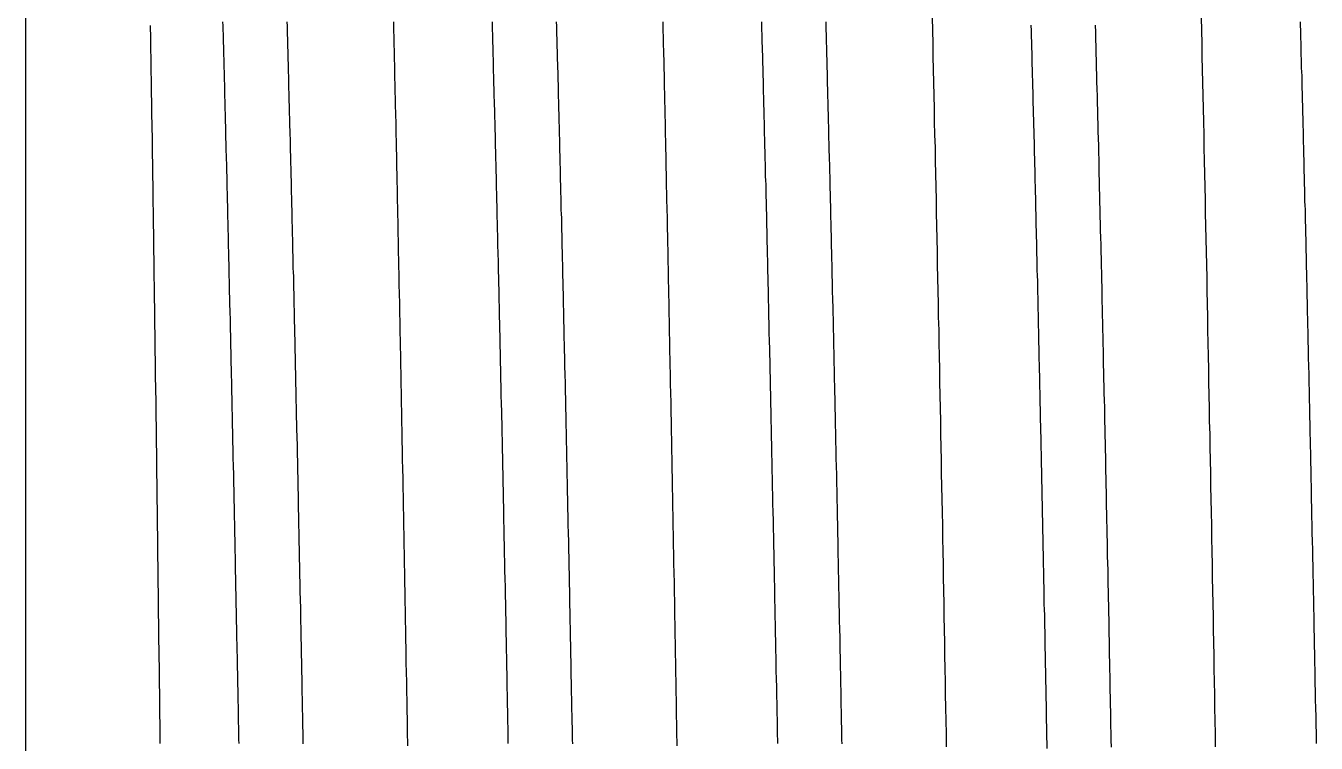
# Model space of a CAD drawing. Header units: millimetres. Extents: x 0 to 5600, y -67 to 2530.
# Drawn here: x 4035.68 to 4043.06, y 938.41 to 942.52 of the extents above; entities that cross this region are included whole.
import ezdxf

# ---------------------------------------------------------------- set-up
doc = ezdxf.new("R2010")
doc.units = ezdxf.units.MM
doc.layers.add('내부선 및 부속', color=4, linetype='Continuous')

msp = doc.modelspace()

# ---------------------------------------------------------------- linework, layer by layer
at = {"layer": '내부선 및 부속', "linetype": 'Continuous'}
msp.add_line((4035.6825, 914.8023), (4035.6825, 945.5982), dxfattribs=at)
at = {"layer": '내부선 및 부속', "linetype": 'Continuous', "flags": 128}
for points in [[(4040.8628, 942.5625), (4040.8648, 942.4885), (4040.8668, 942.4145), (4040.8678, 942.3395), (4040.8698, 942.2655), (4040.8718, 942.1905), (4040.8728, 942.1165), (4040.8748, 942.0415), (4040.8758, 941.9675), (4040.8778, 941.8925), (4040.8798, 941.8185), (4040.8808, 941.7435), (4040.8828, 941.6695), (4040.8838, 941.5945), (4040.8858, 941.5205), (4040.8868, 941.4455), (4040.8888, 941.3715), (4040.8898, 941.2975), (4040.8918, 941.2225), (4040.8928, 941.1485), (4040.8948, 941.0735), (4040.8958, 940.9995), (4040.8978, 940.9245), (4040.8988, 940.8505), (4040.9008, 940.7755), (4040.9018, 940.7015), (4040.9038, 940.6265), (4040.9048, 940.5525), (4040.9058, 940.4775), (4040.9078, 940.4035), (4040.9088, 940.3285), (4040.9108, 940.2545), (4040.9118, 940.1795), (4040.9128, 940.1055), (4040.9148, 940.0305), (4040.9158, 939.9565), (4040.9178, 939.8825), (4040.9188, 939.8075), (4040.9198, 939.7335), (4040.9218, 939.6585), (4040.9228, 939.5845), (4040.9238, 939.5095), (4040.9258, 939.4355), (4040.9268, 939.3605), (4040.9278, 939.2865), (4040.9298, 939.2115), (4040.9308, 939.1375), (4040.9318, 939.0625), (4040.9338, 938.9885), (4040.9348, 938.9135), (4040.9358, 938.8395), (4040.9378, 938.7645), (4040.9388, 938.6905), (4040.9398, 938.6165), (4040.9418, 938.5415), (4040.9428, 938.4675), (4040.9438, 938.3925)], [(4042.4838, 938.3925), (4042.4828, 938.4675), (4042.4808, 938.5415), (4042.4798, 938.6165), (4042.4788, 938.6905), (4042.4768, 938.7645), (4042.4758, 938.8395), (4042.4748, 938.9135), (4042.4738, 938.9885), (4042.4718, 939.0625), (4042.4708, 939.1375), (4042.4698, 939.2115), (4042.4678, 939.2865), (4042.4668, 939.3605), (4042.4658, 939.4355), (4042.4638, 939.5095), (4042.4628, 939.5845), (4042.4618, 939.6585), (4042.4598, 939.7335), (4042.4588, 939.8075), (4042.4568, 939.8825), (4042.4558, 939.9565), (4042.4548, 940.0305), (4042.4528, 940.1055), (4042.4518, 940.1795), (4042.4498, 940.2545), (4042.4488, 940.3285), (4042.4478, 940.4035), (4042.4458, 940.4775), (4042.4448, 940.5525), (4042.4428, 940.6265), (4042.4418, 940.7015), (4042.4398, 940.7755), (4042.4388, 940.8505), (4042.4378, 940.9245), (4042.4358, 940.9995), (4042.4348, 941.0735), (4042.4328, 941.1485), (4042.4318, 941.2225), (4042.4298, 941.2975), (4042.4288, 941.3715), (4042.4268, 941.4455), (4042.4258, 941.5205), (4042.4238, 941.5945), (4042.4218, 941.6695), (4042.4208, 941.7435), (4042.4188, 941.8185), (4042.4178, 941.8925), (4042.4158, 941.9675), (4042.4148, 942.0415), (4042.4128, 942.1165), (4042.4108, 942.1905), (4042.4098, 942.2655), (4042.4078, 942.3395), (4042.4068, 942.4145), (4042.4048, 942.4885), (4042.4028, 942.5625)], [(4036.4508, 938.4115), (4036.4508, 938.4365), (4036.4508, 938.4615), (4036.4498, 938.4865), (4036.4498, 938.5115), (4036.4498, 938.5365), (4036.4488, 938.5615), (4036.4488, 938.5865), (4036.4488, 938.6115), (4036.4478, 938.6365), (4036.4478, 938.6615), (4036.4478, 938.6875), (4036.4478, 938.7125), (4036.4468, 938.7375), (4036.4468, 938.7625), (4036.4468, 938.7875), (4036.4458, 938.8125), (4036.4458, 938.8375), (4036.4458, 938.8625), (4036.4448, 938.8875), (4036.4448, 938.9125), (4036.4448, 938.9375), (4036.4448, 938.9625), (4036.4438, 938.9875), (4036.4438, 939.0125), (4036.4438, 939.0375), (4036.4428, 939.0625), (4036.4428, 939.0875), (4036.4428, 939.1125), (4036.4418, 939.1375), (4036.4418, 939.1625), (4036.4418, 939.1875), (4036.4418, 939.2125), (4036.4408, 939.2375), (4036.4408, 939.2625), (4036.4408, 939.2875), (4036.4398, 939.3125), (4036.4398, 939.3375), (4036.4398, 939.3625), (4036.4388, 939.3875), (4036.4388, 939.4135), (4036.4388, 939.4385), (4036.4378, 939.4635), (4036.4378, 939.4885), (4036.4378, 939.5135), (4036.4368, 939.5385), (4036.4368, 939.5635), (4036.4368, 939.5885), (4036.4368, 939.6135), (4036.4358, 939.6385), (4036.4358, 939.6635), (4036.4358, 939.6885), (4036.4348, 939.7135), (4036.4348, 939.7385), (4036.4348, 939.7635), (4036.4338, 939.7885), (4036.4338, 939.8135), (4036.4338, 939.8385), (4036.4328, 939.8635), (4036.4328, 939.8885), (4036.4328, 939.9135), (4036.4318, 939.9385), (4036.4318, 939.9635), (4036.4318, 939.9885), (4036.4308, 940.0135), (4036.4308, 940.0385), (4036.4308, 940.0635), (4036.4308, 940.0885), (4036.4298, 940.1135), (4036.4298, 940.1395), (4036.4298, 940.1645), (4036.4288, 940.1895), (4036.4288, 940.2145), (4036.4288, 940.2145), (4036.4288, 940.2395), (4036.4278, 940.2645), (4036.4278, 940.2895), (4036.4278, 940.3145), (4036.4268, 940.3395), (4036.4268, 940.3645), (4036.4268, 940.3895), (4036.4258, 940.4145), (4036.4258, 940.4395), (4036.4258, 940.4645), (4036.4248, 940.4895), (4036.4248, 940.5145), (4036.4248, 940.5395), (4036.4238, 940.5645), (4036.4238, 940.5895), (4036.4238, 940.6145), (4036.4228, 940.6395), (4036.4228, 940.6645), (4036.4228, 940.6895), (4036.4218, 940.7145), (4036.4218, 940.7395), (4036.4218, 940.7645), (4036.4208, 940.7895), (4036.4208, 940.8145), (4036.4208, 940.8395), (4036.4198, 940.8655), (4036.4198, 940.8905), (4036.4198, 940.9155), (4036.4188, 940.9405), (4036.4188, 940.9655), (4036.4188, 940.9905), (4036.4178, 941.0155), (4036.4178, 941.0405), (4036.4168, 941.0655), (4036.4168, 941.0905), (4036.4168, 941.1155), (4036.4158, 941.1405), (4036.4158, 941.1655), (4036.4158, 941.1905), (4036.4148, 941.2155), (4036.4148, 941.2405), (4036.4148, 941.2655), (4036.4138, 941.2905), (4036.4138, 941.3155), (4036.4138, 941.3405), (4036.4128, 941.3655), (4036.4128, 941.3905), (4036.4128, 941.4155), (4036.4118, 941.4405), (4036.4118, 941.4655), (4036.4108, 941.4905), (4036.4108, 941.5155), (4036.4108, 941.5405), (4036.4098, 941.5655), (4036.4098, 941.5905), (4036.4098, 941.6165), (4036.4088, 941.6415), (4036.4088, 941.6665), (4036.4088, 941.6915), (4036.4078, 941.7165), (4036.4078, 941.7415), (4036.4068, 941.7665), (4036.4068, 941.7915), (4036.4068, 941.8165), (4036.4058, 941.8415), (4036.4058, 941.8665), (4036.4058, 941.8915), (4036.4048, 941.9165), (4036.4048, 941.9415), (4036.4048, 941.9665), (4036.4038, 941.9915), (4036.4038, 942.0165), (4036.4028, 942.0415), (4036.4028, 942.0665), (4036.4028, 942.0915), (4036.4018, 942.1165), (4036.4018, 942.1415), (4036.4008, 942.1665), (4036.4008, 942.1915), (4036.4008, 942.2165), (4036.3998, 942.2415), (4036.3998, 942.2665), (4036.3998, 942.2915), (4036.3988, 942.3165), (4036.3988, 942.3415), (4036.3978, 942.3675), (4036.3978, 942.3925), (4036.3978, 942.4175), (4036.3968, 942.4425), (4036.3968, 942.4675), (4036.3958, 942.4925), (4036.3958, 942.5175)], [(4036.8078, 942.5385), (4036.8088, 942.5145), (4036.8088, 942.4905), (4036.8098, 942.4665), (4036.8108, 942.4425), (4036.8108, 942.4195), (4036.8118, 942.3955), (4036.8118, 942.3715), (4036.8128, 942.3475), (4036.8138, 942.3235), (4036.8138, 942.2995), (4036.8148, 942.2755), (4036.8158, 942.2525), (4036.8158, 942.2285), (4036.8168, 942.2045), (4036.8178, 942.1805), (4036.8178, 942.1565), (4036.8188, 942.1325), (4036.8188, 942.1085), (4036.8198, 942.0855), (4036.8208, 942.0615), (4036.8208, 942.0375), (4036.8218, 942.0135), (4036.8218, 941.9895), (4036.8228, 941.9655), (4036.8238, 941.9415), (4036.8238, 941.9185), (4036.8248, 941.8945), (4036.8248, 941.8705), (4036.8258, 941.8465), (4036.8268, 941.8225), (4036.8268, 941.7985), (4036.8278, 941.7745), (4036.8278, 941.7505), (4036.8288, 941.7275), (4036.8298, 941.7035), (4036.8298, 941.6795), (4036.8308, 941.6555), (4036.8308, 941.6315), (4036.8318, 941.6075), (4036.8318, 941.5835), (4036.8328, 941.5605), (4036.8338, 941.5365), (4036.8338, 941.5125), (4036.8348, 941.4885), (4036.8348, 941.4645), (4036.8358, 941.4405), (4036.8358, 941.4165), (4036.8368, 941.3935), (4036.8378, 941.3695), (4036.8378, 941.3455), (4036.8388, 941.3215), (4036.8388, 941.2975), (4036.8398, 941.2735), (4036.8398, 941.2495), (4036.8408, 941.2265), (4036.8408, 941.2025), (4036.8418, 941.1785), (4036.8428, 941.1545), (4036.8428, 941.1305), (4036.8438, 941.1065), (4036.8438, 941.0825), (4036.8448, 941.0595), (4036.8448, 941.0355), (4036.8458, 941.0115), (4036.8458, 940.9875), (4036.8468, 940.9635), (4036.8468, 940.9395), (4036.8478, 940.9155), (4036.8488, 940.8915), (4036.8488, 940.8685), (4036.8498, 940.8445), (4036.8498, 940.8205), (4036.8508, 940.7965), (4036.8508, 940.7725), (4036.8518, 940.7485), (4036.8518, 940.7245), (4036.8528, 940.7015), (4036.8528, 940.6775), (4036.8528, 940.6775), (4036.8538, 940.6535), (4036.8538, 940.6295), (4036.8548, 940.6055), (4036.8548, 940.5815), (4036.8558, 940.5575), (4036.8558, 940.5345), (4036.8568, 940.5105), (4036.8578, 940.4865), (4036.8578, 940.4625), (4036.8588, 940.4385), (4036.8588, 940.4145), (4036.8598, 940.3905), (4036.8598, 940.3675), (4036.8608, 940.3435), (4036.8608, 940.3195), (4036.8618, 940.2955), (4036.8618, 940.2715), (4036.8628, 940.2475), (4036.8628, 940.2235), (4036.8638, 940.1995), (4036.8638, 940.1765), (4036.8648, 940.1525), (4036.8648, 940.1285), (4036.8658, 940.1045), (4036.8658, 940.0805), (4036.8668, 940.0565), (4036.8668, 940.0325), (4036.8678, 940.0095), (4036.8678, 939.9855), (4036.8688, 939.9615), (4036.8688, 939.9375), (4036.8698, 939.9135), (4036.8698, 939.8895), (4036.8708, 939.8655), (4036.8708, 939.8425), (4036.8718, 939.8185), (4036.8718, 939.7945), (4036.8728, 939.7705), (4036.8728, 939.7465), (4036.8738, 939.7225), (4036.8738, 939.6985), (4036.8748, 939.6755), (4036.8748, 939.6515), (4036.8758, 939.6275), (4036.8758, 939.6035), (4036.8768, 939.5795), (4036.8768, 939.5555), (4036.8778, 939.5315), (4036.8778, 939.5075), (4036.8788, 939.4845), (4036.8788, 939.4605), (4036.8798, 939.4365), (4036.8798, 939.4125), (4036.8798, 939.3885), (4036.8808, 939.3645), (4036.8808, 939.3405), (4036.8818, 939.3175), (4036.8818, 939.2935), (4036.8828, 939.2695), (4036.8828, 939.2455), (4036.8838, 939.2215), (4036.8838, 939.1975), (4036.8848, 939.1735), (4036.8848, 939.1505), (4036.8858, 939.1265), (4036.8858, 939.1025), (4036.8868, 939.0785), (4036.8868, 939.0545), (4036.8878, 939.0305), (4036.8878, 939.0065), (4036.8888, 938.9825), (4036.8888, 938.9595), (4036.8888, 938.9355), (4036.8898, 938.9115), (4036.8898, 938.8875), (4036.8908, 938.8635), (4036.8908, 938.8395), (4036.8918, 938.8155), (4036.8918, 938.7925), (4036.8928, 938.7685), (4036.8928, 938.7445), (4036.8938, 938.7205), (4036.8938, 938.6965), (4036.8948, 938.6725), (4036.8948, 938.6485), (4036.8958, 938.6255), (4036.8958, 938.6015), (4036.8958, 938.5775), (4036.8968, 938.5535), (4036.8968, 938.5295), (4036.8978, 938.5055), (4036.8978, 938.4815), (4036.8988, 938.4575), (4036.8988, 938.4345), (4036.8998, 938.4105)], [(4037.1748, 942.5375), (4037.1758, 942.5135), (4037.1768, 942.4895), (4037.1768, 942.4655), (4037.1778, 942.4415), (4037.1788, 942.4175), (4037.1788, 942.3945), (4037.1798, 942.3705), (4037.1798, 942.3465), (4037.1808, 942.3225), (4037.1818, 942.2985), (4037.1818, 942.2745), (4037.1828, 942.2505), (4037.1838, 942.2265), (4037.1838, 942.2035), (4037.1848, 942.1795), (4037.1848, 942.1555), (4037.1858, 942.1315), (4037.1868, 942.1075), (4037.1868, 942.0835), (4037.1878, 942.0595), (4037.1878, 942.0365), (4037.1888, 942.0125), (4037.1898, 941.9885), (4037.1898, 941.9645), (4037.1908, 941.9405), (4037.1918, 941.9165), (4037.1918, 941.8925), (4037.1928, 941.8695), (4037.1928, 941.8455), (4037.1938, 941.8215), (4037.1938, 941.7975), (4037.1948, 941.7735), (4037.1958, 941.7495), (4037.1958, 941.7255), (4037.1968, 941.7025), (4037.1968, 941.6785), (4037.1978, 941.6545), (4037.1988, 941.6305), (4037.1988, 941.6065), (4037.1998, 941.5825), (4037.1998, 941.5585), (4037.2008, 941.5355), (4037.2008, 941.5115), (4037.2018, 941.4875), (4037.2028, 941.4635), (4037.2028, 941.4395), (4037.2038, 941.4155), (4037.2038, 941.3915), (4037.2048, 941.3685), (4037.2048, 941.3445), (4037.2058, 941.3205), (4037.2068, 941.2965), (4037.2068, 941.2725), (4037.2078, 941.2485), (4037.2078, 941.2245), (4037.2088, 941.2005), (4037.2088, 941.1775), (4037.2098, 941.1535), (4037.2098, 941.1295), (4037.2108, 941.1055), (4037.2118, 941.0815), (4037.2118, 941.0575), (4037.2128, 941.0335), (4037.2128, 941.0105), (4037.2138, 940.9865), (4037.2138, 940.9625), (4037.2148, 940.9385), (4037.2148, 940.9145), (4037.2158, 940.8905), (4037.2158, 940.8665), (4037.2168, 940.8435), (4037.2168, 940.8195), (4037.2178, 940.7955), (4037.2188, 940.7715), (4037.2188, 940.7475), (4037.2198, 940.7235), (4037.2198, 940.6995), (4037.2198, 940.6995), (4037.2208, 940.6765), (4037.2208, 940.6525), (4037.2218, 940.6285), (4037.2218, 940.6045), (4037.2228, 940.5805), (4037.2228, 940.5565), (4037.2238, 940.5325), (4037.2238, 940.5085), (4037.2248, 940.4855), (4037.2248, 940.4615), (4037.2258, 940.4375), (4037.2258, 940.4135), (4037.2268, 940.3895), (4037.2268, 940.3655), (4037.2278, 940.3415), (4037.2278, 940.3185), (4037.2288, 940.2945), (4037.2288, 940.2705), (4037.2298, 940.2465), (4037.2298, 940.2225), (4037.2308, 940.1985), (4037.2318, 940.1745), (4037.2318, 940.1515), (4037.2328, 940.1275), (4037.2328, 940.1035), (4037.2338, 940.0795), (4037.2338, 940.0555), (4037.2348, 940.0315), (4037.2348, 940.0075), (4037.2358, 939.9845), (4037.2358, 939.9605), (4037.2368, 939.9365), (4037.2368, 939.9125), (4037.2378, 939.8885), (4037.2378, 939.8645), (4037.2388, 939.8405), (4037.2388, 939.8165), (4037.2388, 939.7935), (4037.2398, 939.7695), (4037.2398, 939.7455), (4037.2408, 939.7215), (4037.2408, 939.6975), (4037.2418, 939.6735), (4037.2418, 939.6495), (4037.2428, 939.6265), (4037.2428, 939.6025), (4037.2438, 939.5785), (4037.2438, 939.5545), (4037.2448, 939.5305), (4037.2448, 939.5065), (4037.2458, 939.4825), (4037.2458, 939.4595), (4037.2468, 939.4355), (4037.2468, 939.4115), (4037.2478, 939.3875), (4037.2478, 939.3635), (4037.2488, 939.3395), (4037.2488, 939.3155), (4037.2498, 939.2915), (4037.2498, 939.2685), (4037.2508, 939.2445), (4037.2508, 939.2205), (4037.2518, 939.1965), (4037.2518, 939.1725), (4037.2528, 939.1485), (4037.2528, 939.1245), (4037.2528, 939.1015), (4037.2538, 939.0775), (4037.2538, 939.0535), (4037.2548, 939.0295), (4037.2548, 939.0055), (4037.2558, 938.9815), (4037.2558, 938.9575), (4037.2568, 938.9345), (4037.2568, 938.9105), (4037.2578, 938.8865), (4037.2578, 938.8625), (4037.2588, 938.8385), (4037.2588, 938.8145), (4037.2598, 938.7905), (4037.2598, 938.7665), (4037.2608, 938.7435), (4037.2608, 938.7195), (4037.2608, 938.6955), (4037.2618, 938.6715), (4037.2618, 938.6475), (4037.2628, 938.6235), (4037.2628, 938.5995), (4037.2638, 938.5765), (4037.2638, 938.5525), (4037.2648, 938.5285), (4037.2648, 938.5045), (4037.2658, 938.4805), (4037.2658, 938.4565), (4037.2658, 938.4325), (4037.2668, 938.4095)], [(4037.7838, 942.5375), (4037.7848, 942.5105), (4037.7848, 942.4835), (4037.7858, 942.4565), (4037.7868, 942.4295), (4037.7868, 942.4025), (4037.7878, 942.3755), (4037.7878, 942.3485), (4037.7888, 942.3215), (4037.7898, 942.2935), (4037.7898, 942.2665), (4037.7908, 942.2395), (4037.7908, 942.2125), (4037.7918, 942.1855), (4037.7928, 942.1585), (4037.7928, 942.1315), (4037.7938, 942.1045), (4037.7938, 942.0775), (4037.7948, 942.0505), (4037.7958, 942.0235), (4037.7958, 941.9965), (4037.7968, 941.9695), (4037.7968, 941.9425), (4037.7978, 941.9155), (4037.7978, 941.8885), (4037.7988, 941.8615), (4037.7998, 941.8345), (4037.7998, 941.8075), (4037.8008, 941.7795), (4037.8008, 941.7525), (4037.8018, 941.7255), (4037.8018, 941.6985), (4037.8028, 941.6715), (4037.8038, 941.6445), (4037.8038, 941.6175), (4037.8048, 941.5905), (4037.8048, 941.5635), (4037.8058, 941.5365), (4037.8058, 941.5095), (4037.8068, 941.4825), (4037.8068, 941.4555), (4037.8078, 941.4285), (4037.8088, 941.4015), (4037.8088, 941.3745), (4037.8098, 941.3475), (4037.8098, 941.3205), (4037.8108, 941.2925), (4037.8108, 941.2655), (4037.8118, 941.2385), (4037.8118, 941.2115), (4037.8118, 941.2115), (4037.8128, 941.1845), (4037.8128, 941.1575), (4037.8138, 941.1305), (4037.8148, 941.1035), (4037.8148, 941.0765), (4037.8158, 941.0495), (4037.8158, 941.0225), (4037.8168, 940.9955), (4037.8168, 940.9685), (4037.8178, 940.9415), (4037.8178, 940.9145), (4037.8188, 940.8875), (4037.8188, 940.8605), (4037.8198, 940.8335), (4037.8198, 940.8065), (4037.8208, 940.7785), (4037.8208, 940.7515), (4037.8218, 940.7245), (4037.8228, 940.6975), (4037.8228, 940.6705), (4037.8238, 940.6435), (4037.8238, 940.6165), (4037.8248, 940.5895), (4037.8248, 940.5625), (4037.8258, 940.5355), (4037.8258, 940.5085), (4037.8268, 940.4815), (4037.8268, 940.4545), (4037.8278, 940.4275), (4037.8278, 940.4005), (4037.8288, 940.3735), (4037.8288, 940.3465), (4037.8298, 940.3195), (4037.8298, 940.2915), (4037.8308, 940.2645), (4037.8308, 940.2375), (4037.8318, 940.2105), (4037.8318, 940.1835), (4037.8328, 940.1565), (4037.8328, 940.1295), (4037.8338, 940.1025), (4037.8338, 940.0755), (4037.8348, 940.0485), (4037.8348, 940.0215), (4037.8358, 939.9945), (4037.8358, 939.9675), (4037.8368, 939.9405), (4037.8368, 939.9135), (4037.8378, 939.8865), (4037.8378, 939.8595), (4037.8388, 939.8325), (4037.8388, 939.8055), (4037.8398, 939.7775), (4037.8398, 939.7505), (4037.8408, 939.7235), (4037.8408, 939.6965), (4037.8418, 939.6695), (4037.8418, 939.6425), (4037.8428, 939.6155), (4037.8428, 939.5885), (4037.8438, 939.5615), (4037.8438, 939.5345), (4037.8448, 939.5075), (4037.8448, 939.4805), (4037.8458, 939.4535), (4037.8458, 939.4265), (4037.8468, 939.3995), (4037.8468, 939.3725), (4037.8478, 939.3455), (4037.8478, 939.3185), (4037.8488, 939.2905), (4037.8488, 939.2635), (4037.8498, 939.2365), (4037.8498, 939.2095), (4037.8508, 939.1825), (4037.8508, 939.1555), (4037.8518, 939.1285), (4037.8518, 939.1015), (4037.8528, 939.0745), (4037.8528, 939.0475), (4037.8538, 939.0205), (4037.8538, 938.9935), (4037.8548, 938.9665), (4037.8548, 938.9395), (4037.8548, 938.9125), (4037.8558, 938.8855), (4037.8558, 938.8585), (4037.8568, 938.8315), (4037.8568, 938.8035), (4037.8578, 938.7765), (4037.8578, 938.7495), (4037.8588, 938.7225), (4037.8588, 938.6955), (4037.8598, 938.6685), (4037.8598, 938.6415), (4037.8608, 938.6145), (4037.8608, 938.5875), (4037.8618, 938.5605), (4037.8618, 938.5335), (4037.8628, 938.5065), (4037.8628, 938.5065), (4037.8628, 938.4795), (4037.8628, 938.4525), (4037.8638, 938.4255), (4037.8638, 938.3985)], [(4038.3478, 942.5385), (4038.3478, 942.5145), (4038.3488, 942.4905), (4038.3498, 942.4665), (4038.3498, 942.4425), (4038.3508, 942.4195), (4038.3518, 942.3955), (4038.3518, 942.3715), (4038.3528, 942.3475), (4038.3538, 942.3235), (4038.3538, 942.2995), (4038.3548, 942.2755), (4038.3548, 942.2525), (4038.3558, 942.2285), (4038.3568, 942.2045), (4038.3568, 942.1805), (4038.3578, 942.1565), (4038.3588, 942.1325), (4038.3588, 942.1085), (4038.3598, 942.0855), (4038.3598, 942.0615), (4038.3608, 942.0375), (4038.3618, 942.0135), (4038.3618, 941.9895), (4038.3628, 941.9655), (4038.3628, 941.9415), (4038.3638, 941.9185), (4038.3648, 941.8945), (4038.3648, 941.8705), (4038.3658, 941.8465), (4038.3658, 941.8225), (4038.3668, 941.7985), (4038.3678, 941.7745), (4038.3678, 941.7515), (4038.3688, 941.7275), (4038.3688, 941.7035), (4038.3698, 941.6795), (4038.3708, 941.6555), (4038.3708, 941.6315), (4038.3718, 941.6075), (4038.3718, 941.5835), (4038.3728, 941.5605), (4038.3728, 941.5365), (4038.3738, 941.5125), (4038.3748, 941.4885), (4038.3748, 941.4645), (4038.3758, 941.4405), (4038.3758, 941.4165), (4038.3768, 941.3935), (4038.3768, 941.3695), (4038.3778, 941.3455), (4038.3788, 941.3215), (4038.3788, 941.2975), (4038.3798, 941.2735), (4038.3798, 941.2495), (4038.3808, 941.2265), (4038.3808, 941.2025), (4038.3818, 941.1785), (4038.3818, 941.1545), (4038.3828, 941.1305), (4038.3828, 941.1065), (4038.3838, 941.0825), (4038.3848, 941.0595), (4038.3848, 941.0355), (4038.3858, 941.0115), (4038.3858, 940.9875), (4038.3868, 940.9635), (4038.3868, 940.9395), (4038.3878, 940.9155), (4038.3878, 940.8915), (4038.3888, 940.8685), (4038.3888, 940.8445), (4038.3898, 940.8205), (4038.3908, 940.7965), (4038.3908, 940.7725), (4038.3918, 940.7485), (4038.3918, 940.7245), (4038.3928, 940.7015), (4038.3928, 940.6775), (4038.3928, 940.6775), (4038.3938, 940.6535), (4038.3938, 940.6295), (4038.3948, 940.6055), (4038.3948, 940.5815), (4038.3958, 940.5575), (4038.3958, 940.5345), (4038.3968, 940.5105), (4038.3968, 940.4865), (4038.3978, 940.4625), (4038.3978, 940.4385), (4038.3988, 940.4145), (4038.3988, 940.3905), (4038.3998, 940.3675), (4038.3998, 940.3435), (4038.4008, 940.3195), (4038.4008, 940.2955), (4038.4018, 940.2715), (4038.4028, 940.2475), (4038.4028, 940.2235), (4038.4038, 940.1995), (4038.4038, 940.1765), (4038.4048, 940.1525), (4038.4048, 940.1285), (4038.4058, 940.1045), (4038.4058, 940.0805), (4038.4068, 940.0565), (4038.4068, 940.0325), (4038.4078, 940.0095), (4038.4078, 939.9855), (4038.4088, 939.9615), (4038.4088, 939.9375), (4038.4098, 939.9135), (4038.4098, 939.8895), (4038.4108, 939.8655), (4038.4108, 939.8425), (4038.4118, 939.8185), (4038.4118, 939.7945), (4038.4128, 939.7705), (4038.4128, 939.7465), (4038.4138, 939.7225), (4038.4138, 939.6985), (4038.4138, 939.6755), (4038.4148, 939.6515), (4038.4148, 939.6275), (4038.4158, 939.6035), (4038.4158, 939.5795), (4038.4168, 939.5555), (4038.4168, 939.5315), (4038.4178, 939.5075), (4038.4178, 939.4845), (4038.4188, 939.4605), (4038.4188, 939.4365), (4038.4198, 939.4125), (4038.4198, 939.3885), (4038.4208, 939.3645), (4038.4208, 939.3405), (4038.4218, 939.3175), (4038.4218, 939.2935), (4038.4228, 939.2695), (4038.4228, 939.2455), (4038.4238, 939.2215), (4038.4238, 939.1975), (4038.4248, 939.1735), (4038.4248, 939.1505), (4038.4258, 939.1265), (4038.4258, 939.1025), (4038.4258, 939.0785), (4038.4268, 939.0545), (4038.4268, 939.0305), (4038.4278, 939.0065), (4038.4278, 938.9825), (4038.4288, 938.9595), (4038.4288, 938.9355), (4038.4298, 938.9115), (4038.4298, 938.8875), (4038.4308, 938.8635), (4038.4308, 938.8395), (4038.4318, 938.8155), (4038.4318, 938.7925), (4038.4328, 938.7685), (4038.4328, 938.7445), (4038.4328, 938.7205), (4038.4338, 938.6965), (4038.4338, 938.6725), (4038.4348, 938.6485), (4038.4348, 938.6255), (4038.4358, 938.6015), (4038.4358, 938.5775), (4038.4368, 938.5535), (4038.4368, 938.5295), (4038.4378, 938.5055), (4038.4378, 938.4815), (4038.4388, 938.4575), (4038.4388, 938.4345), (4038.4388, 938.4105)], [(4038.7148, 942.5375), (4038.7158, 942.5135), (4038.7158, 942.4895), (4038.7168, 942.4655), (4038.7178, 942.4415), (4038.7178, 942.4175), (4038.7188, 942.3945), (4038.7198, 942.3705), (4038.7198, 942.3465), (4038.7208, 942.3225), (4038.7218, 942.2985), (4038.7218, 942.2745), (4038.7228, 942.2505), (4038.7228, 942.2275), (4038.7238, 942.2035), (4038.7248, 942.1795), (4038.7248, 942.1555), (4038.7258, 942.1315), (4038.7258, 942.1075), (4038.7268, 942.0835), (4038.7278, 942.0595), (4038.7278, 942.0365), (4038.7288, 942.0125), (4038.7298, 941.9885), (4038.7298, 941.9645), (4038.7308, 941.9405), (4038.7308, 941.9165), (4038.7318, 941.8925), (4038.7328, 941.8695), (4038.7328, 941.8455), (4038.7338, 941.8215), (4038.7338, 941.7975), (4038.7348, 941.7735), (4038.7348, 941.7495), (4038.7358, 941.7255), (4038.7368, 941.7025), (4038.7368, 941.6785), (4038.7378, 941.6545), (4038.7378, 941.6305), (4038.7388, 941.6065), (4038.7398, 941.5825), (4038.7398, 941.5585), (4038.7408, 941.5355), (4038.7408, 941.5115), (4038.7418, 941.4875), (4038.7418, 941.4635), (4038.7428, 941.4395), (4038.7438, 941.4155), (4038.7438, 941.3915), (4038.7448, 941.3685), (4038.7448, 941.3445), (4038.7458, 941.3205), (4038.7458, 941.2965), (4038.7468, 941.2725), (4038.7468, 941.2485), (4038.7478, 941.2245), (4038.7488, 941.2005), (4038.7488, 941.1775), (4038.7498, 941.1535), (4038.7498, 941.1295), (4038.7508, 941.1055), (4038.7508, 941.0815), (4038.7518, 941.0575), (4038.7518, 941.0335), (4038.7528, 941.0105), (4038.7538, 940.9865), (4038.7538, 940.9625), (4038.7548, 940.9385), (4038.7548, 940.9145), (4038.7558, 940.8905), (4038.7558, 940.8665), (4038.7568, 940.8435), (4038.7568, 940.8195), (4038.7578, 940.7955), (4038.7578, 940.7715), (4038.7588, 940.7475), (4038.7588, 940.7235), (4038.7598, 940.6995), (4038.7598, 940.6995), (4038.7598, 940.6765), (4038.7608, 940.6525), (4038.7618, 940.6285), (4038.7618, 940.6045), (4038.7628, 940.5805), (4038.7628, 940.5565), (4038.7638, 940.5325), (4038.7638, 940.5085), (4038.7648, 940.4855), (4038.7648, 940.4615), (4038.7658, 940.4375), (4038.7658, 940.4135), (4038.7668, 940.3895), (4038.7668, 940.3655), (4038.7678, 940.3415), (4038.7678, 940.3185), (4038.7688, 940.2945), (4038.7688, 940.2705), (4038.7698, 940.2465), (4038.7698, 940.2225), (4038.7708, 940.1985), (4038.7708, 940.1745), (4038.7718, 940.1515), (4038.7718, 940.1275), (4038.7728, 940.1035), (4038.7728, 940.0795), (4038.7738, 940.0555), (4038.7738, 940.0315), (4038.7748, 940.0075), (4038.7748, 939.9845), (4038.7758, 939.9605), (4038.7758, 939.9365), (4038.7768, 939.9125), (4038.7768, 939.8885), (4038.7778, 939.8645), (4038.7778, 939.8405), (4038.7788, 939.8165), (4038.7788, 939.7935), (4038.7798, 939.7695), (4038.7798, 939.7455), (4038.7808, 939.7215), (4038.7808, 939.6975), (4038.7818, 939.6735), (4038.7818, 939.6495), (4038.7828, 939.6265), (4038.7828, 939.6025), (4038.7838, 939.5785), (4038.7838, 939.5545), (4038.7848, 939.5305), (4038.7848, 939.5065), (4038.7858, 939.4825), (4038.7858, 939.4595), (4038.7868, 939.4355), (4038.7868, 939.4115), (4038.7878, 939.3875), (4038.7878, 939.3635), (4038.7888, 939.3395), (4038.7888, 939.3155), (4038.7898, 939.2915), (4038.7898, 939.2685), (4038.7898, 939.2445), (4038.7908, 939.2205), (4038.7908, 939.1965), (4038.7918, 939.1725), (4038.7918, 939.1485), (4038.7928, 939.1245), (4038.7928, 939.1015), (4038.7938, 939.0775), (4038.7938, 939.0535), (4038.7948, 939.0295), (4038.7948, 939.0055), (4038.7958, 938.9815), (4038.7958, 938.9575), (4038.7968, 938.9345), (4038.7968, 938.9105), (4038.7978, 938.8865), (4038.7978, 938.8625), (4038.7978, 938.8385), (4038.7988, 938.8145), (4038.7988, 938.7905), (4038.7998, 938.7665), (4038.7998, 938.7435), (4038.8008, 938.7195), (4038.8008, 938.6955), (4038.8018, 938.6715), (4038.8018, 938.6475), (4038.8028, 938.6235), (4038.8028, 938.5995), (4038.8038, 938.5765), (4038.8038, 938.5525), (4038.8038, 938.5285), (4038.8048, 938.5045), (4038.8048, 938.4805), (4038.8058, 938.4565), (4038.8058, 938.4325), (4038.8068, 938.4095)], [(4039.3238, 942.5375), (4039.3248, 942.5105), (4039.3248, 942.4835), (4039.3258, 942.4565), (4039.3258, 942.4295), (4039.3268, 942.4025), (4039.3278, 942.3755), (4039.3278, 942.3485), (4039.3288, 942.3215), (4039.3288, 942.2935), (4039.3298, 942.2665), (4039.3308, 942.2395), (4039.3308, 942.2125), (4039.3318, 942.1855), (4039.3318, 942.1585), (4039.3328, 942.1315), (4039.3338, 942.1045), (4039.3338, 942.0775), (4039.3348, 942.0505), (4039.3348, 942.0235), (4039.3358, 941.9965), (4039.3368, 941.9695), (4039.3368, 941.9425), (4039.3378, 941.9155), (4039.3378, 941.8885), (4039.3388, 941.8615), (4039.3388, 941.8345), (4039.3398, 941.8075), (4039.3408, 941.7795), (4039.3408, 941.7525), (4039.3418, 941.7255), (4039.3418, 941.6985), (4039.3428, 941.6715), (4039.3428, 941.6445), (4039.3438, 941.6175), (4039.3438, 941.5905), (4039.3448, 941.5635), (4039.3458, 941.5365), (4039.3458, 941.5095), (4039.3468, 941.4825), (4039.3468, 941.4555), (4039.3478, 941.4285), (4039.3478, 941.4015), (4039.3488, 941.3745), (4039.3488, 941.3475), (4039.3498, 941.3205), (4039.3508, 941.2925), (4039.3508, 941.2655), (4039.3518, 941.2385), (4039.3518, 941.2115), (4039.3518, 941.2115), (4039.3528, 941.1845), (4039.3528, 941.1575), (4039.3538, 941.1305), (4039.3538, 941.1035), (4039.3548, 941.0765), (4039.3548, 941.0495), (4039.3558, 941.0225), (4039.3568, 940.9955), (4039.3568, 940.9685), (4039.3578, 940.9415), (4039.3578, 940.9145), (4039.3588, 940.8875), (4039.3588, 940.8605), (4039.3598, 940.8335), (4039.3598, 940.8065), (4039.3608, 940.7785), (4039.3608, 940.7515), (4039.3618, 940.7245), (4039.3618, 940.6975), (4039.3628, 940.6705), (4039.3628, 940.6435), (4039.3638, 940.6165), (4039.3638, 940.5895), (4039.3648, 940.5625), (4039.3658, 940.5355), (4039.3658, 940.5085), (4039.3668, 940.4815), (4039.3668, 940.4545), (4039.3678, 940.4275), (4039.3678, 940.4005), (4039.3688, 940.3735), (4039.3688, 940.3465), (4039.3698, 940.3195), (4039.3698, 940.2915), (4039.3708, 940.2645), (4039.3708, 940.2375), (4039.3718, 940.2105), (4039.3718, 940.1835), (4039.3728, 940.1565), (4039.3728, 940.1295), (4039.3738, 940.1025), (4039.3738, 940.0755), (4039.3748, 940.0485), (4039.3748, 940.0215), (4039.3758, 939.9945), (4039.3758, 939.9675), (4039.3768, 939.9405), (4039.3768, 939.9135), (4039.3778, 939.8865), (4039.3778, 939.8595), (4039.3788, 939.8325), (4039.3788, 939.8055), (4039.3798, 939.7775), (4039.3798, 939.7505), (4039.3808, 939.7235), (4039.3808, 939.6965), (4039.3818, 939.6695), (4039.3818, 939.6425), (4039.3828, 939.6155), (4039.3828, 939.5885), (4039.3838, 939.5615), (4039.3838, 939.5345), (4039.3848, 939.5075), (4039.3848, 939.4805), (4039.3858, 939.4535), (4039.3858, 939.4265), (4039.3868, 939.3995), (4039.3868, 939.3725), (4039.3878, 939.3455), (4039.3878, 939.3185), (4039.3888, 939.2905), (4039.3888, 939.2635), (4039.3898, 939.2365), (4039.3898, 939.2095), (4039.3898, 939.1825), (4039.3908, 939.1555), (4039.3908, 939.1285), (4039.3918, 939.1015), (4039.3918, 939.0745), (4039.3928, 939.0475), (4039.3928, 939.0205), (4039.3938, 938.9935), (4039.3938, 938.9665), (4039.3948, 938.9395), (4039.3948, 938.9125), (4039.3958, 938.8855), (4039.3958, 938.8585), (4039.3968, 938.8315), (4039.3968, 938.8035), (4039.3978, 938.7765), (4039.3978, 938.7495), (4039.3988, 938.7225), (4039.3988, 938.6955), (4039.3998, 938.6685), (4039.3998, 938.6415), (4039.3998, 938.6145), (4039.4008, 938.5875), (4039.4008, 938.5605), (4039.4018, 938.5335), (4039.4018, 938.5065), (4039.4018, 938.5065), (4039.4028, 938.4795), (4039.4028, 938.4525), (4039.4038, 938.4255), (4039.4038, 938.3985)], [(4039.8878, 942.5385), (4039.8878, 942.5145), (4039.8888, 942.4905), (4039.8898, 942.4665), (4039.8898, 942.4425), (4039.8908, 942.4195), (4039.8918, 942.3955), (4039.8918, 942.3715), (4039.8928, 942.3475), (4039.8928, 942.3235), (4039.8938, 942.2995), (4039.8948, 942.2755), (4039.8948, 942.2525), (4039.8958, 942.2285), (4039.8968, 942.2045), (4039.8968, 942.1805), (4039.8978, 942.1565), (4039.8978, 942.1325), (4039.8988, 942.1085), (4039.8998, 942.0855), (4039.8998, 942.0615), (4039.9008, 942.0375), (4039.9008, 942.0135), (4039.9018, 941.9895), (4039.9028, 941.9655), (4039.9028, 941.9415), (4039.9038, 941.9185), (4039.9038, 941.8945), (4039.9048, 941.8705), (4039.9058, 941.8465), (4039.9058, 941.8225), (4039.9068, 941.7985), (4039.9068, 941.7745), (4039.9078, 941.7515), (4039.9088, 941.7275), (4039.9088, 941.7035), (4039.9098, 941.6795), (4039.9098, 941.6555), (4039.9108, 941.6315), (4039.9118, 941.6075), (4039.9118, 941.5835), (4039.9128, 941.5605), (4039.9128, 941.5365), (4039.9138, 941.5125), (4039.9138, 941.4885), (4039.9148, 941.4645), (4039.9158, 941.4405), (4039.9158, 941.4165), (4039.9168, 941.3935), (4039.9168, 941.3695), (4039.9178, 941.3455), (4039.9178, 941.3215), (4039.9188, 941.2975), (4039.9188, 941.2735), (4039.9198, 941.2495), (4039.9208, 941.2265), (4039.9208, 941.2025), (4039.9218, 941.1785), (4039.9218, 941.1545), (4039.9228, 941.1305), (4039.9228, 941.1065), (4039.9238, 941.0825), (4039.9238, 941.0595), (4039.9248, 941.0355), (4039.9258, 941.0115), (4039.9258, 940.9875), (4039.9268, 940.9635), (4039.9268, 940.9395), (4039.9278, 940.9155), (4039.9278, 940.8925), (4039.9288, 940.8685), (4039.9288, 940.8445), (4039.9298, 940.8205), (4039.9298, 940.7965), (4039.9308, 940.7725), (4039.9308, 940.7485), (4039.9318, 940.7245), (4039.9318, 940.7015), (4039.9328, 940.6775), (4039.9328, 940.6775), (4039.9338, 940.6535), (4039.9338, 940.6295), (4039.9348, 940.6055), (4039.9348, 940.5815), (4039.9358, 940.5575), (4039.9358, 940.5345), (4039.9368, 940.5105), (4039.9368, 940.4865), (4039.9378, 940.4625), (4039.9378, 940.4385), (4039.9388, 940.4145), (4039.9388, 940.3905), (4039.9398, 940.3675), (4039.9398, 940.3435), (4039.9408, 940.3195), (4039.9408, 940.2955), (4039.9418, 940.2715), (4039.9418, 940.2475), (4039.9428, 940.2235), (4039.9428, 940.1995), (4039.9438, 940.1765), (4039.9438, 940.1525), (4039.9448, 940.1285), (4039.9448, 940.1045), (4039.9458, 940.0805), (4039.9458, 940.0565), (4039.9468, 940.0325), (4039.9468, 940.0095), (4039.9478, 939.9855), (4039.9478, 939.9615), (4039.9488, 939.9375), (4039.9488, 939.9135), (4039.9498, 939.8895), (4039.9498, 939.8655), (4039.9508, 939.8425), (4039.9508, 939.8185), (4039.9518, 939.7945), (4039.9518, 939.7705), (4039.9528, 939.7465), (4039.9528, 939.7225), (4039.9538, 939.6985), (4039.9538, 939.6755), (4039.9548, 939.6515), (4039.9548, 939.6275), (4039.9558, 939.6035), (4039.9558, 939.5795), (4039.9568, 939.5555), (4039.9568, 939.5315), (4039.9578, 939.5075), (4039.9578, 939.4845), (4039.9588, 939.4605), (4039.9588, 939.4365), (4039.9598, 939.4125), (4039.9598, 939.3885), (4039.9608, 939.3645), (4039.9608, 939.3405), (4039.9618, 939.3175), (4039.9618, 939.2935), (4039.9628, 939.2695), (4039.9628, 939.2455), (4039.9628, 939.2215), (4039.9638, 939.1975), (4039.9638, 939.1735), (4039.9648, 939.1505), (4039.9648, 939.1265), (4039.9658, 939.1025), (4039.9658, 939.0785), (4039.9668, 939.0545), (4039.9668, 939.0305), (4039.9678, 939.0065), (4039.9678, 938.9825), (4039.9688, 938.9595), (4039.9688, 938.9355), (4039.9698, 938.9115), (4039.9698, 938.8875), (4039.9708, 938.8635), (4039.9708, 938.8395), (4039.9708, 938.8155), (4039.9718, 938.7925), (4039.9718, 938.7685), (4039.9728, 938.7445), (4039.9728, 938.7205), (4039.9738, 938.6965), (4039.9738, 938.6725), (4039.9748, 938.6485), (4039.9748, 938.6255), (4039.9758, 938.6015), (4039.9758, 938.5775), (4039.9768, 938.5535), (4039.9768, 938.5295), (4039.9768, 938.5055), (4039.9778, 938.4815), (4039.9778, 938.4575), (4039.9788, 938.4345), (4039.9788, 938.4105)], [(4040.2548, 942.5375), (4040.2558, 942.5135), (4040.2558, 942.4895), (4040.2568, 942.4655), (4040.2578, 942.4415), (4040.2578, 942.4175), (4040.2588, 942.3945), (4040.2588, 942.3705), (4040.2598, 942.3465), (4040.2608, 942.3225), (4040.2608, 942.2985), (4040.2618, 942.2745), (4040.2628, 942.2505), (4040.2628, 942.2275), (4040.2638, 942.2035), (4040.2638, 942.1795), (4040.2648, 942.1555), (4040.2658, 942.1315), (4040.2658, 942.1075), (4040.2668, 942.0835), (4040.2678, 942.0595), (4040.2678, 942.0365), (4040.2688, 942.0125), (4040.2688, 941.9885), (4040.2698, 941.9645), (4040.2708, 941.9405), (4040.2708, 941.9165), (4040.2718, 941.8925), (4040.2718, 941.8695), (4040.2728, 941.8455), (4040.2738, 941.8215), (4040.2738, 941.7975), (4040.2748, 941.7735), (4040.2748, 941.7495), (4040.2758, 941.7255), (4040.2758, 941.7025), (4040.2768, 941.6785), (4040.2778, 941.6545), (4040.2778, 941.6305), (4040.2788, 941.6065), (4040.2788, 941.5825), (4040.2798, 941.5585), (4040.2808, 941.5355), (4040.2808, 941.5115), (4040.2818, 941.4875), (4040.2818, 941.4635), (4040.2828, 941.4395), (4040.2828, 941.4155), (4040.2838, 941.3915), (4040.2848, 941.3685), (4040.2848, 941.3445), (4040.2858, 941.3205), (4040.2858, 941.2965), (4040.2868, 941.2725), (4040.2868, 941.2485), (4040.2878, 941.2245), (4040.2878, 941.2015), (4040.2888, 941.1775), (4040.2898, 941.1535), (4040.2898, 941.1295), (4040.2908, 941.1055), (4040.2908, 941.0815), (4040.2918, 941.0575), (4040.2918, 941.0335), (4040.2928, 941.0105), (4040.2928, 940.9865), (4040.2938, 940.9625), (4040.2938, 940.9385), (4040.2948, 940.9145), (4040.2958, 940.8905), (4040.2958, 940.8665), (4040.2968, 940.8435), (4040.2968, 940.8195), (4040.2978, 940.7955), (4040.2978, 940.7715), (4040.2988, 940.7475), (4040.2988, 940.7235), (4040.2998, 940.6995), (4040.2998, 940.6995), (4040.2998, 940.6765), (4040.3008, 940.6525), (4040.3008, 940.6285), (4040.3018, 940.6045), (4040.3018, 940.5805), (4040.3028, 940.5565), (4040.3028, 940.5325), (4040.3038, 940.5095), (4040.3038, 940.4855), (4040.3048, 940.4615), (4040.3058, 940.4375), (4040.3058, 940.4135), (4040.3068, 940.3895), (4040.3068, 940.3655), (4040.3078, 940.3415), (4040.3078, 940.3185), (4040.3088, 940.2945), (4040.3088, 940.2705), (4040.3098, 940.2465), (4040.3098, 940.2225), (4040.3108, 940.1985), (4040.3108, 940.1745), (4040.3118, 940.1515), (4040.3118, 940.1275), (4040.3128, 940.1035), (4040.3128, 940.0795), (4040.3138, 940.0555), (4040.3138, 940.0315), (4040.3148, 940.0075), (4040.3148, 939.9845), (4040.3158, 939.9605), (4040.3158, 939.9365), (4040.3168, 939.9125), (4040.3168, 939.8885), (4040.3178, 939.8645), (4040.3178, 939.8405), (4040.3188, 939.8165), (4040.3188, 939.7935), (4040.3198, 939.7695), (4040.3198, 939.7455), (4040.3208, 939.7215), (4040.3208, 939.6975), (4040.3218, 939.6735), (4040.3218, 939.6495), (4040.3228, 939.6265), (4040.3228, 939.6025), (4040.3238, 939.5785), (4040.3238, 939.5545), (4040.3248, 939.5305), (4040.3248, 939.5065), (4040.3248, 939.4825), (4040.3258, 939.4595), (4040.3258, 939.4355), (4040.3268, 939.4115), (4040.3268, 939.3875), (4040.3278, 939.3635), (4040.3278, 939.3395), (4040.3288, 939.3155), (4040.3288, 939.2915), (4040.3298, 939.2685), (4040.3298, 939.2445), (4040.3308, 939.2205), (4040.3308, 939.1965), (4040.3318, 939.1725), (4040.3318, 939.1485), (4040.3328, 939.1245), (4040.3328, 939.1015), (4040.3338, 939.0775), (4040.3338, 939.0535), (4040.3348, 939.0295), (4040.3348, 939.0055), (4040.3348, 938.9815), (4040.3358, 938.9575), (4040.3358, 938.9345), (4040.3368, 938.9105), (4040.3368, 938.8865), (4040.3378, 938.8625), (4040.3378, 938.8385), (4040.3388, 938.8145), (4040.3388, 938.7905), (4040.3398, 938.7675), (4040.3398, 938.7435), (4040.3408, 938.7195), (4040.3408, 938.6955), (4040.3418, 938.6715), (4040.3418, 938.6475), (4040.3418, 938.6235), (4040.3428, 938.5995), (4040.3428, 938.5765), (4040.3438, 938.5525), (4040.3438, 938.5285), (4040.3448, 938.5045), (4040.3448, 938.4805), (4040.3458, 938.4565), (4040.3458, 938.4325), (4040.3468, 938.4095)], [(4041.4278, 942.5185), (4041.4288, 942.4865), (4041.4298, 942.4545), (4041.4308, 942.4225), (4041.4318, 942.3905), (4041.4328, 942.3595), (4041.4328, 942.3275), (4041.4338, 942.2955), (4041.4348, 942.2635), (4041.4358, 942.2315), (4041.4368, 942.2005), (4041.4378, 942.1685), (4041.4388, 942.1365), (4041.4388, 942.1045), (4041.4398, 942.0725), (4041.4408, 942.0405), (4041.4418, 942.0095), (4041.4428, 941.9775), (4041.4428, 941.9455), (4041.4438, 941.9135), (4041.4448, 941.8815), (4041.4458, 941.8505), (4041.4468, 941.8185), (4041.4468, 941.7865), (4041.4478, 941.7545), (4041.4488, 941.7225), (4041.4498, 941.6905), (4041.4498, 941.6595), (4041.4508, 941.6275), (4041.4518, 941.5955), (4041.4528, 941.5635), (4041.4538, 941.5315), (4041.4538, 941.5005), (4041.4548, 941.4685), (4041.4558, 941.4365), (4041.4568, 941.4045), (4041.4568, 941.3725), (4041.4578, 941.3405), (4041.4588, 941.3095), (4041.4598, 941.2775), (4041.4598, 941.2455), (4041.4608, 941.2135), (4041.4618, 941.1815), (4041.4618, 941.1505), (4041.4628, 941.1185), (4041.4638, 941.0865), (4041.4648, 941.0545), (4041.4648, 941.0225), (4041.4658, 940.9905), (4041.4668, 940.9595), (4041.4668, 940.9275), (4041.4678, 940.8955), (4041.4688, 940.8635), (4041.4698, 940.8315), (4041.4698, 940.7995), (4041.4708, 940.7685), (4041.4718, 940.7365), (4041.4718, 940.7045), (4041.4728, 940.6725), (4041.4738, 940.6405), (4041.4738, 940.6095), (4041.4748, 940.5775), (4041.4758, 940.5455), (4041.4768, 940.5135), (4041.4768, 940.4815), (4041.4778, 940.4495), (4041.4788, 940.4185), (4041.4788, 940.3865), (4041.4798, 940.3545), (4041.4808, 940.3225), (4041.4808, 940.2905), (4041.4818, 940.2595), (4041.4828, 940.2275), (4041.4828, 940.2275), (4041.4828, 940.1955), (4041.4838, 940.1635), (4041.4848, 940.1315), (4041.4848, 940.0995), (4041.4858, 940.0685), (4041.4868, 940.0365), (4041.4868, 940.0045), (4041.4878, 939.9725), (4041.4888, 939.9405), (4041.4888, 939.9085), (4041.4898, 939.8775), (4041.4908, 939.8455), (4041.4908, 939.8135), (4041.4918, 939.7815), (4041.4928, 939.7495), (4041.4928, 939.7185), (4041.4938, 939.6865), (4041.4938, 939.6545), (4041.4948, 939.6225), (4041.4958, 939.5905), (4041.4958, 939.5585), (4041.4968, 939.5275), (4041.4978, 939.4955), (4041.4978, 939.4635), (4041.4988, 939.4315), (4041.4998, 939.3995), (4041.4998, 939.3685), (4041.5008, 939.3365), (4041.5018, 939.3045), (4041.5018, 939.2725), (4041.5028, 939.2405), (4041.5028, 939.2085), (4041.5038, 939.1775), (4041.5048, 939.1455), (4041.5048, 939.1135), (4041.5058, 939.0815), (4041.5068, 939.0495), (4041.5068, 939.0175), (4041.5078, 938.9865), (4041.5078, 938.9545), (4041.5088, 938.9225), (4041.5098, 938.8905), (4041.5098, 938.8585), (4041.5108, 938.8275), (4041.5118, 938.7955), (4041.5118, 938.7635), (4041.5128, 938.7315), (4041.5128, 938.6995), (4041.5138, 938.6675), (4041.5148, 938.6365), (4041.5148, 938.6045), (4041.5158, 938.5725), (4041.5158, 938.5405), (4041.5168, 938.5085), (4041.5178, 938.4765), (4041.5178, 938.4455), (4041.5188, 938.4135), (4041.5198, 938.3815)], [(4041.7958, 942.5185), (4041.7968, 942.4785), (4041.7978, 942.4375), (4041.7988, 942.3975), (4041.7998, 942.3565), (4041.8008, 942.3165), (4041.8018, 942.2755), (4041.8028, 942.2355), (4041.8038, 942.1945), (4041.8048, 942.1545), (4041.8058, 942.1135), (4041.8068, 942.0735), (4041.8078, 942.0325), (4041.8088, 941.9925), (4041.8098, 941.9525), (4041.8108, 941.9115), (4041.8128, 941.8715), (4041.8138, 941.8305), (4041.8148, 941.7905), (4041.8158, 941.7495), (4041.8168, 941.7095), (4041.8168, 941.6685), (4041.8178, 941.6285), (4041.8188, 941.5875), (4041.8198, 941.5475), (4041.8208, 941.5065), (4041.8218, 941.4665), (4041.8228, 941.4255), (4041.8238, 941.3855), (4041.8248, 941.3445), (4041.8258, 941.3045), (4041.8268, 941.2635), (4041.8278, 941.2235), (4041.8288, 941.1825), (4041.8298, 941.1425), (4041.8308, 941.1015), (4041.8318, 941.0615), (4041.8328, 941.0215), (4041.8338, 940.9805), (4041.8338, 940.9405), (4041.8348, 940.8995), (4041.8358, 940.8595), (4041.8368, 940.8185), (4041.8378, 940.7785), (4041.8388, 940.7375), (4041.8398, 940.6975), (4041.8408, 940.6565), (4041.8418, 940.6165), (4041.8418, 940.5755), (4041.8428, 940.5355), (4041.8438, 940.4945), (4041.8448, 940.4545), (4041.8458, 940.4135), (4041.8468, 940.3735), (4041.8478, 940.3325), (4041.8478, 940.2925), (4041.8488, 940.2515), (4041.8498, 940.2115), (4041.8508, 940.1705), (4041.8518, 940.1305), (4041.8528, 940.0895), (4041.8538, 940.0495), (4041.8538, 940.0095), (4041.8548, 939.9685), (4041.8558, 939.9285), (4041.8568, 939.8875), (4041.8578, 939.8475), (4041.8588, 939.8065), (4041.8588, 939.7665), (4041.8598, 939.7255), (4041.8608, 939.6855), (4041.8618, 939.6445), (4041.8628, 939.6045), (4041.8638, 939.5635), (4041.8638, 939.5235), (4041.8648, 939.4825), (4041.8658, 939.4425), (4041.8668, 939.4015), (4041.8678, 939.3615), (4041.8678, 939.3615), (4041.8678, 939.3205), (4041.8688, 939.2805), (4041.8698, 939.2395), (4041.8708, 939.1995), (4041.8718, 939.1585), (4041.8728, 939.1185), (4041.8728, 939.0775), (4041.8738, 939.0375), (4041.8748, 938.9975), (4041.8758, 938.9565), (4041.8758, 938.9165), (4041.8768, 938.8755), (4041.8778, 938.8355), (4041.8788, 938.7945), (4041.8798, 938.7545), (4041.8798, 938.7135), (4041.8808, 938.6735), (4041.8818, 938.6325), (4041.8828, 938.5925), (4041.8838, 938.5515), (4041.8838, 938.5115), (4041.8848, 938.4705), (4041.8858, 938.4305), (4041.8868, 938.3895)], [(4042.9668, 942.5385), (4042.9678, 942.5145), (4042.9688, 942.4905), (4042.9688, 942.4665), (4042.9698, 942.4425), (4042.9708, 942.4195), (4042.9708, 942.3955), (4042.9718, 942.3715), (4042.9718, 942.3475), (4042.9728, 942.3235), (4042.9738, 942.2995), (4042.9738, 942.2755), (4042.9748, 942.2525), (4042.9758, 942.2285), (4042.9758, 942.2045), (4042.9768, 942.1805), (4042.9768, 942.1565), (4042.9778, 942.1325), (4042.9788, 942.1085), (4042.9788, 942.0855), (4042.9798, 942.0615), (4042.9798, 942.0375), (4042.9808, 942.0135), (4042.9818, 941.9895), (4042.9818, 941.9655), (4042.9828, 941.9415), (4042.9838, 941.9185), (4042.9838, 941.8945), (4042.9848, 941.8705), (4042.9848, 941.8465), (4042.9858, 941.8225), (4042.9858, 941.7985), (4042.9868, 941.7745), (4042.9878, 941.7515), (4042.9878, 941.7275), (4042.9888, 941.7035), (4042.9888, 941.6795), (4042.9898, 941.6555), (4042.9908, 941.6315), (4042.9908, 941.6075), (4042.9918, 941.5835), (4042.9918, 941.5605), (4042.9928, 941.5365), (4042.9928, 941.5125), (4042.9938, 941.4885), (4042.9948, 941.4645), (4042.9948, 941.4405), (4042.9958, 941.4165), (4042.9958, 941.3935), (4042.9968, 941.3695), (4042.9968, 941.3455), (4042.9978, 941.3215), (4042.9988, 941.2975), (4042.9988, 941.2735), (4042.9998, 941.2495), (4042.9998, 941.2265), (4043.0008, 941.2025), (4043.0008, 941.1785), (4043.0018, 941.1545), (4043.0018, 941.1305), (4043.0028, 941.1065), (4043.0038, 941.0825), (4043.0038, 941.0595), (4043.0048, 941.0355), (4043.0048, 941.0115), (4043.0058, 940.9875), (4043.0058, 940.9635), (4043.0068, 940.9395), (4043.0068, 940.9155), (4043.0078, 940.8925), (4043.0078, 940.8685), (4043.0088, 940.8445), (4043.0088, 940.8205), (4043.0098, 940.7965), (4043.0108, 940.7725), (4043.0108, 940.7485), (4043.0118, 940.7245), (4043.0118, 940.7015), (4043.0128, 940.6775), (4043.0128, 940.6775), (4043.0128, 940.6535), (4043.0138, 940.6295), (4043.0138, 940.6055), (4043.0148, 940.5815), (4043.0148, 940.5575), (4043.0158, 940.5345), (4043.0158, 940.5105), (4043.0168, 940.4865), (4043.0168, 940.4625), (4043.0178, 940.4385), (4043.0178, 940.4145), (4043.0188, 940.3905), (4043.0188, 940.3675), (4043.0198, 940.3435), (4043.0198, 940.3195), (4043.0208, 940.2955), (4043.0208, 940.2715), (4043.0218, 940.2475), (4043.0218, 940.2235), (4043.0228, 940.2005), (4043.0228, 940.1765), (4043.0238, 940.1525), (4043.0248, 940.1285), (4043.0248, 940.1045), (4043.0258, 940.0805), (4043.0258, 940.0565), (4043.0268, 940.0325), (4043.0268, 940.0095), (4043.0278, 939.9855), (4043.0278, 939.9615), (4043.0288, 939.9375), (4043.0288, 939.9135), (4043.0298, 939.8895), (4043.0298, 939.8655), (4043.0308, 939.8425), (4043.0308, 939.8185), (4043.0308, 939.7945), (4043.0318, 939.7705), (4043.0318, 939.7465), (4043.0328, 939.7225), (4043.0328, 939.6985), (4043.0338, 939.6755), (4043.0338, 939.6515), (4043.0348, 939.6275), (4043.0348, 939.6035), (4043.0358, 939.5795), (4043.0358, 939.5555), (4043.0368, 939.5315), (4043.0368, 939.5075), (4043.0378, 939.4845), (4043.0378, 939.4605), (4043.0388, 939.4365), (4043.0388, 939.4125), (4043.0398, 939.3885), (4043.0398, 939.3645), (4043.0408, 939.3405), (4043.0408, 939.3175), (4043.0418, 939.2935), (4043.0418, 939.2695), (4043.0428, 939.2455), (4043.0428, 939.2215), (4043.0438, 939.1975), (4043.0438, 939.1735), (4043.0448, 939.1505), (4043.0448, 939.1265), (4043.0448, 939.1025), (4043.0458, 939.0785), (4043.0458, 939.0545), (4043.0468, 939.0305), (4043.0468, 939.0065), (4043.0478, 938.9825), (4043.0478, 938.9595), (4043.0488, 938.9355), (4043.0488, 938.9115), (4043.0498, 938.8875), (4043.0498, 938.8635), (4043.0508, 938.8395), (4043.0508, 938.8155), (4043.0518, 938.7925), (4043.0518, 938.7685), (4043.0518, 938.7445), (4043.0528, 938.7205), (4043.0528, 938.6965), (4043.0538, 938.6725), (4043.0538, 938.6485), (4043.0548, 938.6255), (4043.0548, 938.6015), (4043.0558, 938.5775), (4043.0558, 938.5535), (4043.0568, 938.5295), (4043.0568, 938.5055), (4043.0578, 938.4815), (4043.0578, 938.4575), (4043.0578, 938.4345), (4043.0588, 938.4105)]]:
    msp.add_lwpolyline(points, dxfattribs=at)

doc.saveas('drawing.dxf')
